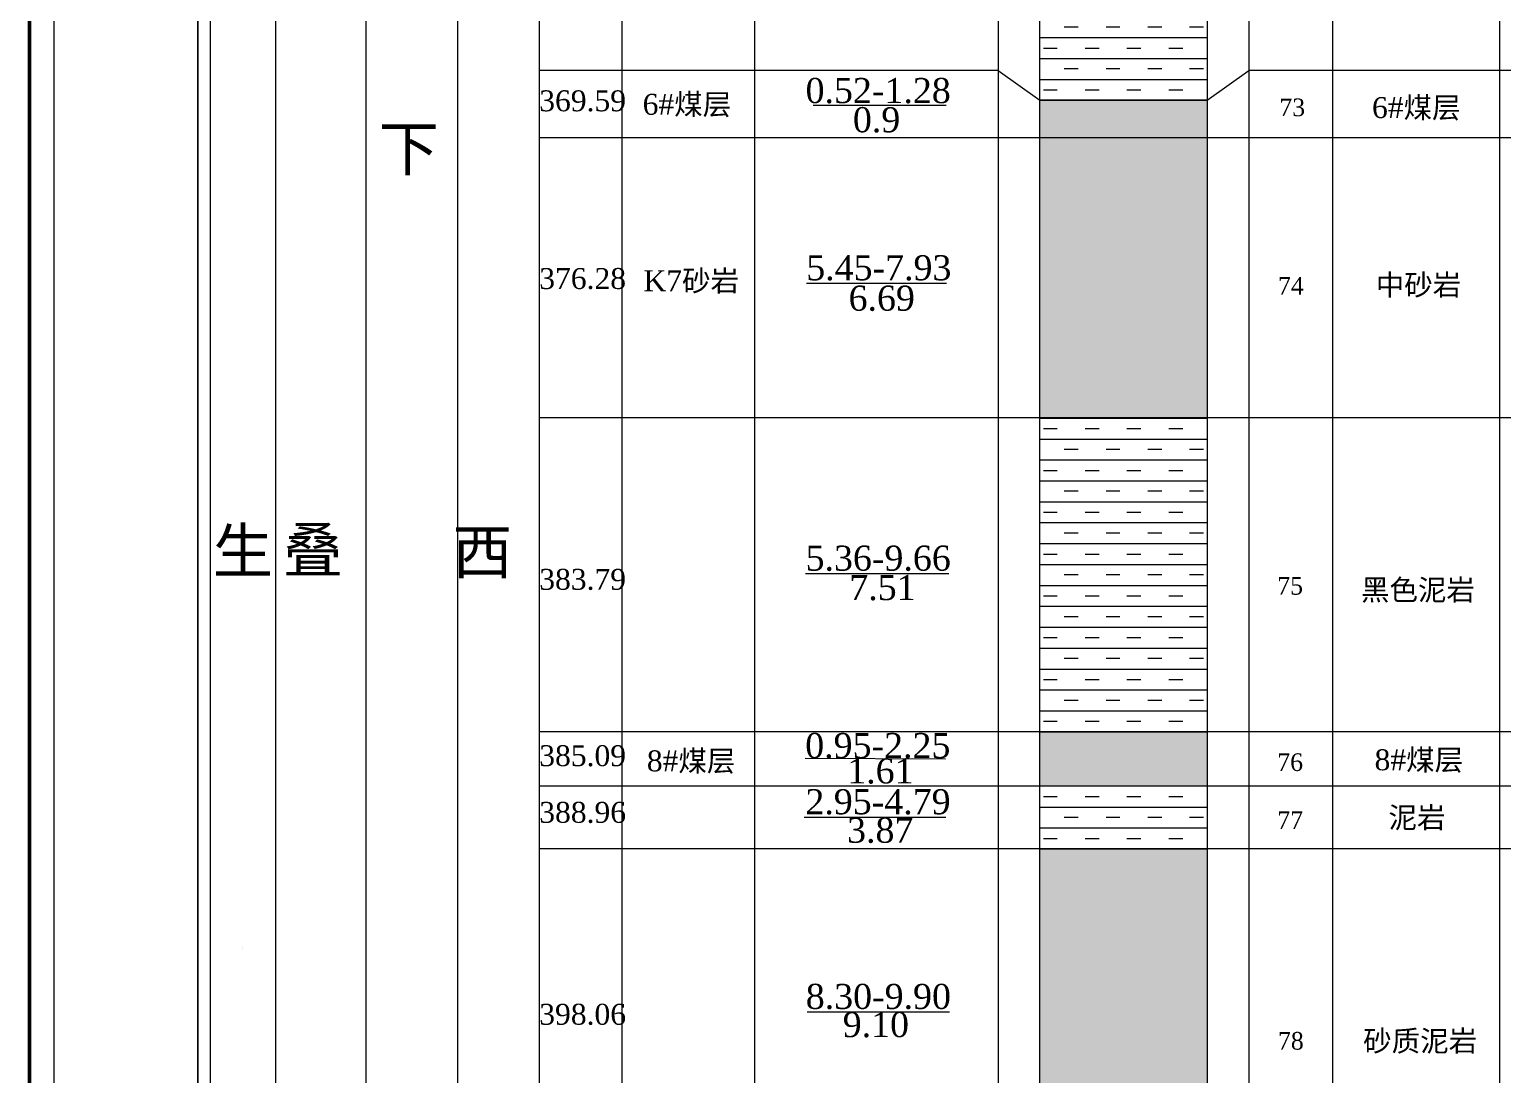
# Model space of a CAD drawing. Header units: inches. Extents: x 19725493 to 19730068, y 4137932 to 4142732.
# Drawn here: x 19725533 to 19725776.2, y 4140196.9 to 4140369.3 of the extents above; entities that cross this region are included whole.
import ezdxf

# ---------------------------------------------------------------- set-up
doc = ezdxf.new("R2010")
doc.units = ezdxf.units.IN
doc.header["$MEASUREMENT"] = 0
doc.layers.get('0').update_dxf_attribs({"lineweight": 0})
doc.layers.add('图形修饰', color=7, linetype='Continuous', lineweight=0)
doc.styles.add('Times New Roman', font='')
doc.styles.add('宋体', font='')
doc.styles.get('Times New Roman').set_extended_font_data('Times New Roman')
doc.styles.get('宋体').set_extended_font_data('宋体')

msp = doc.modelspace()

# ---------------------------------------------------------------- hatches: boundary and pattern name
at = {"lineweight": 0}
h = msp.add_hatch(dxfattribs=at)
h.set_pattern_fill('泥岩_1_1_1', color=256, scale=1150, style=0, pattern_type=2)
h.set_pattern_definition([(180, (19725699.23, 4140355.8747), (-8e-16, -6.9), [2.3, -4.6]), (0, (19725700.38, 4140359.3247), (0, 6.9), [2.3, -4.6]), (0, (19725696.355, 4140357.5997), (0, 6.9), []), (0, (19725696.355, 4140354.1497), (0, 6.9), [])])
h.paths.add_polyline_path([(19725699.8, 4140357.6), (19725727.4, 4140357.6), (19725727.4, 4140427.22), (19725699.8, 4140427.22)], flags=17)
for points in [[(19725699.8, 4140351.39), (19725727.4, 4140351.39), (19725727.4, 4140357.6), (19725699.8, 4140357.6)], [(19725699.8, 4140244.44), (19725727.4, 4140244.44), (19725727.4, 4140253.41), (19725699.8, 4140253.41)]]:
    msp.add_hatch(color=256).paths.add_polyline_path(points, flags=17)
h = msp.add_hatch(dxfattribs=at)
h.set_pattern_fill('中粒砂岩_1_1_1', color=256, scale=1150, style=0, pattern_type=2)
h.set_pattern_definition([(180, (19725702.1585, 4140306.6156), (-8e-16, -6.9), [0.1076, -6.7924]), (180, (19725702.2165, 4140306.6294), (-8e-16, -6.9), [0.2236, -6.6764]), (180, (19725702.2496, 4140306.643), (-8e-16, -6.9), [0.2898, -6.6102]), (180, (19725702.28, 4140306.657), (-8e-16, -6.9), [0.35094, -6.54906]), (180, (19725702.298, 4140306.671), (-8e-16, -6.9), [0.3866, -6.5134]), (180, (19725702.316, 4140306.6846), (-8e-16, -6.9), [0.42224, -6.47776]), (180, (19725702.334, 4140306.6984), (-8e-16, -6.9), [0.4579, -6.4421]), (180, (19725702.35, 4140306.712), (-8e-16, -6.9), [0.4912, -6.4088]), (180, (19725702.361, 4140306.726), (-8e-16, -6.9), [0.5125, -6.3875]), (180, (19725702.372, 4140306.74), (-8e-16, -6.9), [0.5339, -6.3661]), (180, (19725702.3823, 4140306.7536), (-8e-16, -6.9), [0.5553, -6.3447]), (180, (19725702.393, 4140306.7674), (-8e-16, -6.9), [0.5766, -6.3234]), (180, (19725702.404, 4140306.781), (-8e-16, -6.9), [5e-16, -6.9]), (180, (19725702.404, 4140306.781), (-8e-16, -6.9), [0.598, -6.302]), (180, (19725702.4095, 4140306.795), (-8e-16, -6.9), [0.6095, -6.2905]), (180, (19725702.415, 4140306.809), (-8e-16, -6.9), [0.621, -6.279]), (180, (19725702.421, 4140306.8226), (-8e-16, -6.9), [0.6325, -6.2675]), (180, (19725702.427, 4140306.8364), (-8e-16, -6.9), [0.644, -6.256]), (180, (19725702.4325, 4140306.85), (-8e-16, -6.9), [0.6555, -6.2445]), (180, (19725702.438, 4140306.864), (-8e-16, -6.9), [5e-16, -6.9]), (180, (19725702.438, 4140306.864), (-8e-16, -6.9), [0.667, -6.233]), (180, (19725702.44, 4140306.878), (-8e-16, -6.9), [0.6705, -6.2295]), (180, (19725702.442, 4140306.8916), (-8e-16, -6.9), [0.6741, -6.2259]), (180, (19725702.4435, 4140306.9054), (-8e-16, -6.9), [0.6776, -6.2224]), (180, (19725702.445, 4140306.919), (-8e-16, -6.9), [0.68115, -6.21885]), (180, (19725702.447, 4140306.933), (-8e-16, -6.9), [0.6847, -6.2153]), (180, (19725702.449, 4140306.947), (-8e-16, -6.9), [0.6882, -6.2118]), (180, (19725702.449, 4140306.9606), (-8e-16, -6.9), [0.6882, -6.2118]), (180, (19725702.447, 4140306.9744), (-8e-16, -6.9), [0.6847, -6.2153]), (180, (19725702.445, 4140306.988), (-8e-16, -6.9), [0.68115, -6.21885]), (180, (19725702.4435, 4140307.002), (-8e-16, -6.9), [0.6776, -6.2224]), (180, (19725702.442, 4140307.016), (-8e-16, -6.9), [0.6741, -6.2259]), (180, (19725702.44, 4140307.0296), (-8e-16, -6.9), [0.6705, -6.2295]), (180, (19725702.438, 4140307.0434), (-8e-16, -6.9), [0.667, -6.233]), (180, (19725701.771, 4140307.0434), (-8e-16, -6.9), [7e-16, -6.9]), (180, (19725702.4325, 4140307.057), (-8e-16, -6.9), [0.6555, -6.2445]), (180, (19725702.427, 4140307.071), (-8e-16, -6.9), [0.644, -6.256]), (180, (19725702.421, 4140307.085), (-8e-16, -6.9), [0.6325, -6.2675]), (180, (19725702.415, 4140307.0986), (-8e-16, -6.9), [0.621, -6.279]), (180, (19725702.4095, 4140307.1124), (-8e-16, -6.9), [0.6095, -6.2905]), (180, (19725702.404, 4140307.126), (-8e-16, -6.9), [0.598, -6.302]), (180, (19725701.806, 4140307.126), (-8e-16, -6.9), [1e-15, -6.9]), (180, (19725702.393, 4140307.14), (-8e-16, -6.9), [0.5766, -6.3234]), (180, (19725702.3823, 4140307.154), (-8e-16, -6.9), [0.5553, -6.3447]), (180, (19725702.372, 4140307.1676), (-8e-16, -6.9), [0.5339, -6.3661]), (180, (19725702.361, 4140307.1814), (-8e-16, -6.9), [0.5125, -6.3875]), (180, (19725702.35, 4140307.195), (-8e-16, -6.9), [0.4912, -6.4088]), (180, (19725702.334, 4140307.209), (-8e-16, -6.9), [0.4579, -6.4421]), (180, (19725702.316, 4140307.223), (-8e-16, -6.9), [0.42224, -6.47776]), (180, (19725702.298, 4140307.2366), (-8e-16, -6.9), [0.3866, -6.5134]), (180, (19725702.28, 4140307.2504), (-8e-16, -6.9), [0.35094, -6.54906]), (180, (19725702.2496, 4140307.264), (-8e-16, -6.9), [0.2898, -6.6102]), (180, (19725702.2165, 4140307.278), (-8e-16, -6.9), [0.2236, -6.6764]), (180, (19725702.18, 4140307.289), (-8e-16, -6.9), [0.1507, -6.7493]), (180, (19725701.0085, 4140306.6156), (-8e-16, -6.9), [0.1076, -6.7924]), (180, (19725701.0665, 4140306.6294), (-8e-16, -6.9), [0.2236, -6.6764]), (180, (19725701.0996, 4140306.643), (-8e-16, -6.9), [0.2898, -6.6102]), (180, (19725701.13, 4140306.657), (-8e-16, -6.9), [0.35094, -6.54906]), (180, (19725701.148, 4140306.671), (-8e-16, -6.9), [0.3866, -6.5134]), (180, (19725701.166, 4140306.6846), (-8e-16, -6.9), [0.42224, -6.47776]), (180, (19725701.184, 4140306.6984), (-8e-16, -6.9), [0.4579, -6.4421]), (180, (19725701.2, 4140306.712), (-8e-16, -6.9), [0.4912, -6.4088]), (180, (19725701.211, 4140306.726), (-8e-16, -6.9), [0.5125, -6.3875]), (180, (19725701.222, 4140306.74), (-8e-16, -6.9), [0.5339, -6.3661]), (180, (19725701.2323, 4140306.7536), (-8e-16, -6.9), [0.5553, -6.3447]), (180, (19725701.243, 4140306.7674), (-8e-16, -6.9), [0.5766, -6.3234]), (180, (19725701.254, 4140306.781), (-8e-16, -6.9), [5e-16, -6.9]), (180, (19725701.254, 4140306.781), (-8e-16, -6.9), [0.598, -6.302]), (180, (19725701.2595, 4140306.795), (-8e-16, -6.9), [0.6095, -6.2905]), (180, (19725701.265, 4140306.809), (-8e-16, -6.9), [0.621, -6.279]), (180, (19725701.271, 4140306.8226), (-8e-16, -6.9), [0.6325, -6.2675]), (180, (19725701.277, 4140306.8364), (-8e-16, -6.9), [0.644, -6.256]), (180, (19725701.2825, 4140306.85), (-8e-16, -6.9), [0.6555, -6.2445]), (180, (19725701.288, 4140306.864), (-8e-16, -6.9), [2e-16, -6.9]), (180, (19725701.288, 4140306.864), (-8e-16, -6.9), [0.667, -6.233]), (180, (19725701.29, 4140306.878), (-8e-16, -6.9), [0.6705, -6.2295]), (180, (19725701.292, 4140306.8916), (-8e-16, -6.9), [0.6741, -6.2259]), (180, (19725701.2935, 4140306.9054), (-8e-16, -6.9), [0.6776, -6.2224]), (180, (19725701.295, 4140306.919), (-8e-16, -6.9), [0.68115, -6.21885]), (180, (19725701.297, 4140306.933), (-8e-16, -6.9), [0.6847, -6.2153]), (180, (19725701.299, 4140306.947), (-8e-16, -6.9), [0.6882, -6.2118]), (180, (19725701.299, 4140306.9606), (-8e-16, -6.9), [0.6882, -6.2118]), (180, (19725701.297, 4140306.9744), (-8e-16, -6.9), [0.6847, -6.2153]), (180, (19725701.295, 4140306.988), (-8e-16, -6.9), [0.68115, -6.21885]), (180, (19725701.2935, 4140307.002), (-8e-16, -6.9), [0.6776, -6.2224]), (180, (19725701.292, 4140307.016), (-8e-16, -6.9), [0.6741, -6.2259]), (180, (19725701.29, 4140307.0296), (-8e-16, -6.9), [0.6705, -6.2295]), (180, (19725701.288, 4140307.0434), (-8e-16, -6.9), [0.667, -6.233]), (180, (19725700.621, 4140307.0434), (-8e-16, -6.9), [1e-15, -6.9]), (180, (19725701.2825, 4140307.057), (-8e-16, -6.9), [0.6555, -6.2445]), (180, (19725701.277, 4140307.071), (-8e-16, -6.9), [0.644, -6.256]), (180, (19725701.271, 4140307.085), (-8e-16, -6.9), [0.6325, -6.2675]), (180, (19725701.265, 4140307.0986), (-8e-16, -6.9), [0.621, -6.279]), (180, (19725701.2595, 4140307.1124), (-8e-16, -6.9), [0.6095, -6.2905]), (180, (19725701.254, 4140307.126), (-8e-16, -6.9), [0.598, -6.302]), (180, (19725700.656, 4140307.126), (-8e-16, -6.9), [1e-15, -6.9]), (180, (19725701.243, 4140307.14), (-8e-16, -6.9), [0.5766, -6.3234]), (180, (19725701.2323, 4140307.154), (-8e-16, -6.9), [0.5553, -6.3447]), (180, (19725701.222, 4140307.1676), (-8e-16, -6.9), [0.5339, -6.3661]), (180, (19725701.211, 4140307.1814), (-8e-16, -6.9), [0.5125, -6.3875]), (180, (19725701.2, 4140307.195), (-8e-16, -6.9), [0.4912, -6.4088]), (180, (19725701.184, 4140307.209), (-8e-16, -6.9), [0.4579, -6.4421]), (180, (19725701.166, 4140307.223), (-8e-16, -6.9), [0.42224, -6.47776]), (180, (19725701.148, 4140307.2366), (-8e-16, -6.9), [0.3866, -6.5134]), (180, (19725701.13, 4140307.2504), (-8e-16, -6.9), [0.35094, -6.54906]), (180, (19725701.0996, 4140307.264), (-8e-16, -6.9), [0.2898, -6.6102]), (180, (19725701.0665, 4140307.278), (-8e-16, -6.9), [0.2236, -6.6764]), (180, (19725701.03, 4140307.289), (-8e-16, -6.9), [0.1507, -6.7493]), (180, (19725697.5585, 4140303.1656), (-8e-16, -6.9), [0.10764, -6.79236]), (180, (19725697.6165, 4140303.1794), (-8e-16, -6.9), [0.22356, -6.67644]), (180, (19725697.6496, 4140303.193), (-8e-16, -6.9), [0.2898, -6.6102]), (180, (19725697.68, 4140303.207), (-8e-16, -6.9), [0.35094, -6.54906]), (180, (19725697.698, 4140303.221), (-8e-16, -6.9), [0.3866, -6.5134]), (180, (19725697.716, 4140303.2346), (-8e-16, -6.9), [0.42224, -6.47776]), (180, (19725697.734, 4140303.2484), (-8e-16, -6.9), [0.4579, -6.4421]), (180, (19725697.75, 4140303.262), (-8e-16, -6.9), [0.49116, -6.40884]), (180, (19725697.761, 4140303.276), (-8e-16, -6.9), [0.5125, -6.3875]), (180, (19725697.772, 4140303.29), (-8e-16, -6.9), [0.5339, -6.3661]), (180, (19725697.7823, 4140303.3036), (-8e-16, -6.9), [0.5553, -6.3447]), (180, (19725697.793, 4140303.3174), (-8e-16, -6.9), [0.5766, -6.3234]), (180, (19725697.804, 4140303.331), (-8e-16, -6.9), [2e-16, -6.9]), (180, (19725697.804, 4140303.331), (-8e-16, -6.9), [0.598, -6.302]), (180, (19725697.8095, 4140303.345), (-8e-16, -6.9), [0.6095, -6.2905]), (180, (19725697.815, 4140303.359), (-8e-16, -6.9), [0.621, -6.279]), (180, (19725697.821, 4140303.3726), (-8e-16, -6.9), [0.6325, -6.2675]), (180, (19725697.827, 4140303.3864), (-8e-16, -6.9), [0.644, -6.256]), (180, (19725697.8325, 4140303.4), (-8e-16, -6.9), [0.6555, -6.2445]), (180, (19725697.838, 4140303.414), (-8e-16, -6.9), [0, -6.9]), (180, (19725697.838, 4140303.414), (-8e-16, -6.9), [0.667, -6.233]), (180, (19725697.84, 4140303.428), (-8e-16, -6.9), [0.67054, -6.22946]), (180, (19725697.842, 4140303.4416), (-8e-16, -6.9), [0.6741, -6.2259]), (180, (19725697.8435, 4140303.4554), (-8e-16, -6.9), [0.6776, -6.2224]), (180, (19725697.845, 4140303.469), (-8e-16, -6.9), [0.68115, -6.21885]), (180, (19725697.847, 4140303.483), (-8e-16, -6.9), [0.6847, -6.2153]), (180, (19725697.849, 4140303.497), (-8e-16, -6.9), [0.6882, -6.2118]), (180, (19725697.849, 4140303.5106), (-8e-16, -6.9), [0.6882, -6.2118]), (180, (19725697.847, 4140303.5244), (-8e-16, -6.9), [0.6847, -6.2153]), (180, (19725697.845, 4140303.538), (-8e-16, -6.9), [0.68115, -6.21885]), (180, (19725697.8435, 4140303.552), (-8e-16, -6.9), [0.6776, -6.2224]), (180, (19725697.842, 4140303.566), (-8e-16, -6.9), [0.6741, -6.2259]), (180, (19725697.84, 4140303.5796), (-8e-16, -6.9), [0.67054, -6.22946]), (180, (19725697.838, 4140303.5934), (-8e-16, -6.9), [0.667, -6.233]), (180, (19725697.171, 4140303.5934), (-8e-16, -6.9), [5e-16, -6.9]), (180, (19725697.8325, 4140303.607), (-8e-16, -6.9), [0.6555, -6.2445]), (180, (19725697.827, 4140303.621), (-8e-16, -6.9), [0.644, -6.256]), (180, (19725697.821, 4140303.635), (-8e-16, -6.9), [0.6325, -6.2675]), (180, (19725697.815, 4140303.6486), (-8e-16, -6.9), [0.621, -6.279]), (180, (19725697.8095, 4140303.6624), (-8e-16, -6.9), [0.6095, -6.2905]), (180, (19725697.804, 4140303.676), (-8e-16, -6.9), [0.598, -6.302]), (180, (19725697.206, 4140303.676), (-8e-16, -6.9), [1e-15, -6.9]), (180, (19725697.793, 4140303.69), (-8e-16, -6.9), [0.5766, -6.3234]), (180, (19725697.7823, 4140303.704), (-8e-16, -6.9), [0.5553, -6.3447]), (180, (19725697.772, 4140303.7176), (-8e-16, -6.9), [0.5339, -6.3661]), (180, (19725697.761, 4140303.7314), (-8e-16, -6.9), [0.5125, -6.3875]), (180, (19725697.75, 4140303.745), (-8e-16, -6.9), [0.49116, -6.40884]), (180, (19725697.734, 4140303.759), (-8e-16, -6.9), [0.4579, -6.4421]), (180, (19725697.716, 4140303.773), (-8e-16, -6.9), [0.42224, -6.47776]), (180, (19725697.698, 4140303.7866), (-8e-16, -6.9), [0.3866, -6.5134]), (180, (19725697.68, 4140303.8004), (-8e-16, -6.9), [0.35094, -6.54906]), (180, (19725697.6496, 4140303.814), (-8e-16, -6.9), [0.2898, -6.6102]), (180, (19725697.6165, 4140303.828), (-8e-16, -6.9), [0.22356, -6.67644]), (180, (19725697.58, 4140303.839), (-8e-16, -6.9), [0.1507, -6.7493]), (180, (19725698.7085, 4140303.1656), (-8e-16, -6.9), [0.10764, -6.79236]), (180, (19725698.7665, 4140303.1794), (-8e-16, -6.9), [0.22356, -6.67644]), (180, (19725698.7996, 4140303.193), (-8e-16, -6.9), [0.2898, -6.6102]), (180, (19725698.83, 4140303.207), (-8e-16, -6.9), [0.35094, -6.54906]), (180, (19725698.848, 4140303.221), (-8e-16, -6.9), [0.3866, -6.5134]), (180, (19725698.866, 4140303.2346), (-8e-16, -6.9), [0.42224, -6.47776]), (180, (19725698.884, 4140303.2484), (-8e-16, -6.9), [0.4579, -6.4421]), (180, (19725698.9, 4140303.262), (-8e-16, -6.9), [0.49116, -6.40884]), (180, (19725698.911, 4140303.276), (-8e-16, -6.9), [0.5125, -6.3875]), (180, (19725698.922, 4140303.29), (-8e-16, -6.9), [0.5339, -6.3661]), (180, (19725698.9323, 4140303.3036), (-8e-16, -6.9), [0.5553, -6.3447]), (180, (19725698.943, 4140303.3174), (-8e-16, -6.9), [0.5766, -6.3234]), (180, (19725698.954, 4140303.331), (-8e-16, -6.9), [4e-16, -6.9]), (180, (19725698.954, 4140303.331), (-8e-16, -6.9), [0.598, -6.302]), (180, (19725698.9595, 4140303.345), (-8e-16, -6.9), [0.6095, -6.2905]), (180, (19725698.965, 4140303.359), (-8e-16, -6.9), [0.621, -6.279]), (180, (19725698.971, 4140303.3726), (-8e-16, -6.9), [0.6325, -6.2675]), (180, (19725698.977, 4140303.3864), (-8e-16, -6.9), [0.644, -6.256]), (180, (19725698.9825, 4140303.4), (-8e-16, -6.9), [0.6555, -6.2445]), (180, (19725698.988, 4140303.414), (-8e-16, -6.9), [4e-16, -6.9]), (180, (19725698.988, 4140303.414), (-8e-16, -6.9), [0.667, -6.233]), (180, (19725698.99, 4140303.428), (-8e-16, -6.9), [0.67054, -6.22946]), (180, (19725698.992, 4140303.4416), (-8e-16, -6.9), [0.6741, -6.2259]), (180, (19725698.9935, 4140303.4554), (-8e-16, -6.9), [0.6776, -6.2224]), (180, (19725698.995, 4140303.469), (-8e-16, -6.9), [0.68115, -6.21885]), (180, (19725698.997, 4140303.483), (-8e-16, -6.9), [0.6847, -6.2153]), (180, (19725698.999, 4140303.497), (-8e-16, -6.9), [0.6882, -6.2118]), (180, (19725698.999, 4140303.5106), (-8e-16, -6.9), [0.6882, -6.2118]), (180, (19725698.997, 4140303.5244), (-8e-16, -6.9), [0.6847, -6.2153]), (180, (19725698.995, 4140303.538), (-8e-16, -6.9), [0.68115, -6.21885]), (180, (19725698.9935, 4140303.552), (-8e-16, -6.9), [0.6776, -6.2224]), (180, (19725698.992, 4140303.566), (-8e-16, -6.9), [0.6741, -6.2259]), (180, (19725698.99, 4140303.5796), (-8e-16, -6.9), [0.67054, -6.22946]), (180, (19725698.988, 4140303.5934), (-8e-16, -6.9), [0.667, -6.233]), (180, (19725698.321, 4140303.5934), (-8e-16, -6.9), [7e-16, -6.9]), (180, (19725698.9825, 4140303.607), (-8e-16, -6.9), [0.6555, -6.2445]), (180, (19725698.977, 4140303.621), (-8e-16, -6.9), [0.644, -6.256]), (180, (19725698.971, 4140303.635), (-8e-16, -6.9), [0.6325, -6.2675]), (180, (19725698.965, 4140303.6486), (-8e-16, -6.9), [0.621, -6.279]), (180, (19725698.9595, 4140303.6624), (-8e-16, -6.9), [0.6095, -6.2905]), (180, (19725698.954, 4140303.676), (-8e-16, -6.9), [0.598, -6.302]), (180, (19725698.356, 4140303.676), (-8e-16, -6.9), [1e-15, -6.9]), (180, (19725698.943, 4140303.69), (-8e-16, -6.9), [0.5766, -6.3234]), (180, (19725698.9323, 4140303.704), (-8e-16, -6.9), [0.5553, -6.3447]), (180, (19725698.922, 4140303.7176), (-8e-16, -6.9), [0.5339, -6.3661]), (180, (19725698.911, 4140303.7314), (-8e-16, -6.9), [0.5125, -6.3875]), (180, (19725698.9, 4140303.745), (-8e-16, -6.9), [0.49116, -6.40884]), (180, (19725698.884, 4140303.759), (-8e-16, -6.9), [0.4579, -6.4421]), (180, (19725698.866, 4140303.773), (-8e-16, -6.9), [0.42224, -6.47776]), (180, (19725698.848, 4140303.7866), (-8e-16, -6.9), [0.3866, -6.5134]), (180, (19725698.83, 4140303.8004), (-8e-16, -6.9), [0.35094, -6.54906]), (180, (19725698.7996, 4140303.814), (-8e-16, -6.9), [0.2898, -6.6102]), (180, (19725698.7665, 4140303.828), (-8e-16, -6.9), [0.22356, -6.67644]), (180, (19725698.73, 4140303.839), (-8e-16, -6.9), [0.1507, -6.7493])])
h.paths.add_polyline_path([(19725699.8, 4140305.23), (19725727.4, 4140305.23), (19725727.4, 4140351.39), (19725699.8, 4140351.39)], flags=17)
h = msp.add_hatch(dxfattribs=at)
h.set_pattern_fill('泥岩_1_1_1', color=256, scale=1150, style=0, pattern_type=2)
h.set_pattern_definition([(180, (19725699.23, 4140251.6847), (-8e-16, -6.9), [2.3, -4.6]), (0, (19725700.38, 4140255.1347), (0, 6.9), [2.3, -4.6]), (0, (19725696.355, 4140253.4097), (0, 6.9), []), (0, (19725696.355, 4140249.9597), (0, 6.9), [])])
h.paths.add_polyline_path([(19725699.8, 4140253.41), (19725727.4, 4140253.41), (19725727.4, 4140305.23), (19725699.8, 4140305.23)], flags=17)
h = msp.add_hatch(dxfattribs=at)
h.set_pattern_fill('泥岩_1_1_1', color=256, scale=1150, style=0, pattern_type=2)
h.set_pattern_definition([(180, (19725699.23, 4140232.3647), (-8e-16, -6.9), [2.3, -4.6]), (0, (19725700.38, 4140235.8147), (0, 6.9), [2.3, -4.6]), (0, (19725696.355, 4140234.0897), (0, 6.9), []), (0, (19725696.355, 4140230.6397), (0, 6.9), [])])
h.paths.add_polyline_path([(19725699.8, 4140234.09), (19725727.4, 4140234.09), (19725727.4, 4140244.44), (19725699.8, 4140244.44)], flags=17)
h = msp.add_hatch(dxfattribs=at)
h.set_pattern_fill('砂质泥岩_1_1_1', color=256, scale=1150, style=0, pattern_type=2)
h.set_pattern_definition([(180, (19725699.23, 4140169.5747), (-8e-16, -6.9), [2.3, -4.6]), (0, (19725700.38, 4140173.0247), (0, 6.9), [2.3, -4.6]), (0, (19725696.355, 4140171.2997), (0, 6.9), []), (0, (19725696.355, 4140167.8497), (0, 6.9), []), (180, (19725698.0906, 4140172.94), (-8e-16, -6.9), [0.02185, -6.87815]), (180, (19725698.106, 4140172.9436), (-8e-16, -6.9), [0.0528, -6.8472]), (180, (19725698.115, 4140172.947), (-8e-16, -6.9), [0.07105, -6.82895]), (180, (19725698.123, 4140172.9505), (-8e-16, -6.9), [0.08774, -6.81226]), (180, (19725698.1276, 4140172.954), (-8e-16, -6.9), [0.09665, -6.80335]), (180, (19725698.132, 4140172.9574), (-8e-16, -6.9), [0.10556, -6.79444]), (180, (19725698.137, 4140172.961), (-8e-16, -6.9), [0.1145, -6.7855]), (180, (19725698.141, 4140172.964), (-8e-16, -6.9), [0.1228, -6.7772]), (180, (19725698.144, 4140172.968), (-8e-16, -6.9), [0.12814, -6.77186]), (180, (19725698.1466, 4140172.971), (-8e-16, -6.9), [0.1335, -6.7665]), (180, (19725698.1494, 4140172.9746), (-8e-16, -6.9), [0.13883, -6.76117]), (180, (19725698.152, 4140172.978), (-8e-16, -6.9), [0.1442, -6.7558]), (180, (19725698.155, 4140172.9815), (-8e-16, -6.9), [0.1493, -6.7507]), (180, (19725698.156, 4140172.985), (-8e-16, -6.9), [0.1521, -6.7479]), (180, (19725698.157, 4140172.9884), (-8e-16, -6.9), [0.1547, -6.7453]), (180, (19725698.1585, 4140172.992), (-8e-16, -6.9), [0.1573, -6.7427]), (180, (19725698.16, 4140172.995), (-8e-16, -6.9), [0.15994, -6.74006]), (180, (19725698.161, 4140172.999), (-8e-16, -6.9), [0.16255, -6.73745]), (180, (19725698.162, 4140173.002), (-8e-16, -6.9), [0.16516, -6.73484]), (180, (19725698.163, 4140173.006), (-8e-16, -6.9), [0.1665, -6.7335]), (180, (19725698.1635, 4140173.009), (-8e-16, -6.9), [0.1676, -6.7324]), (180, (19725698.164, 4140173.0126), (-8e-16, -6.9), [0.1687, -6.7313]), (180, (19725698.1646, 4140173.016), (-8e-16, -6.9), [0.1698, -6.7302]), (180, (19725698.165, 4140173.0195), (-8e-16, -6.9), [0.17087, -6.72913]), (180, (19725698.166, 4140173.023), (-8e-16, -6.9), [0.17196, -6.72804]), (180, (19725698.166, 4140173.0264), (-8e-16, -6.9), [0.17196, -6.72804]), (180, (19725698.165, 4140173.03), (-8e-16, -6.9), [0.17087, -6.72913]), (180, (19725698.1646, 4140173.033), (-8e-16, -6.9), [0.1698, -6.7302]), (180, (19725698.164, 4140173.037), (-8e-16, -6.9), [0.1687, -6.7313]), (180, (19725698.1635, 4140173.04), (-8e-16, -6.9), [0.1676, -6.7324]), (180, (19725698.163, 4140173.0436), (-8e-16, -6.9), [0.1665, -6.7335]), (180, (19725698.162, 4140173.047), (-8e-16, -6.9), [0.16516, -6.73484]), (180, (19725698.161, 4140173.0505), (-8e-16, -6.9), [0.16255, -6.73745]), (180, (19725698.1596, 4140173.054), (-8e-16, -6.9), [0.15994, -6.74006]), (180, (19725698.158, 4140173.0574), (-8e-16, -6.9), [0.1573, -6.7427]), (180, (19725698.157, 4140173.061), (-8e-16, -6.9), [0.1547, -6.7453]), (180, (19725698.1556, 4140173.064), (-8e-16, -6.9), [0.1521, -6.7479]), (180, (19725698.154, 4140173.068), (-8e-16, -6.9), [0.1493, -6.7507]), (180, (19725698.1514, 4140173.071), (-8e-16, -6.9), [0.1442, -6.7558]), (180, (19725698.149, 4140173.075), (-8e-16, -6.9), [0.13883, -6.76117]), (180, (19725698.146, 4140173.078), (-8e-16, -6.9), [0.1335, -6.7665]), (180, (19725698.144, 4140173.0816), (-8e-16, -6.9), [0.12814, -6.77186]), (180, (19725698.141, 4140173.085), (-8e-16, -6.9), [0.1228, -6.7772]), (180, (19725698.137, 4140173.0885), (-8e-16, -6.9), [0.1145, -6.7855]), (180, (19725698.133, 4140173.092), (-8e-16, -6.9), [0.10556, -6.79444]), (180, (19725698.1284, 4140173.0954), (-8e-16, -6.9), [0.09665, -6.80335]), (180, (19725698.124, 4140173.099), (-8e-16, -6.9), [0.08774, -6.81226]), (180, (19725698.1156, 4140173.102), (-8e-16, -6.9), [0.07105, -6.82895]), (180, (19725698.106, 4140173.106), (-8e-16, -6.9), [0.0528, -6.8472]), (180, (19725698.095, 4140173.1085), (-8e-16, -6.9), [0.0306, -6.8694]), (180, (19725701.5406, 4140169.49), (-8e-16, -6.9), [0.02185, -6.87815]), (180, (19725701.556, 4140169.4936), (-8e-16, -6.9), [0.0528, -6.8472]), (180, (19725701.565, 4140169.497), (-8e-16, -6.9), [0.07105, -6.82895]), (180, (19725701.573, 4140169.5005), (-8e-16, -6.9), [0.08774, -6.81226]), (180, (19725701.5776, 4140169.504), (-8e-16, -6.9), [0.09665, -6.80335]), (180, (19725701.582, 4140169.5074), (-8e-16, -6.9), [0.10556, -6.79444]), (180, (19725701.587, 4140169.511), (-8e-16, -6.9), [0.1145, -6.7855]), (180, (19725701.591, 4140169.514), (-8e-16, -6.9), [0.1228, -6.7772]), (180, (19725701.594, 4140169.518), (-8e-16, -6.9), [0.12814, -6.77186]), (180, (19725701.5966, 4140169.521), (-8e-16, -6.9), [0.1335, -6.7665]), (180, (19725701.5994, 4140169.5246), (-8e-16, -6.9), [0.13883, -6.76117]), (180, (19725701.602, 4140169.528), (-8e-16, -6.9), [0.1442, -6.7558]), (180, (19725701.605, 4140169.5315), (-8e-16, -6.9), [0.1493, -6.7507]), (180, (19725701.606, 4140169.535), (-8e-16, -6.9), [0.1521, -6.7479]), (180, (19725701.607, 4140169.5384), (-8e-16, -6.9), [0.1547, -6.7453]), (180, (19725701.6085, 4140169.542), (-8e-16, -6.9), [0.1573, -6.7427]), (180, (19725701.61, 4140169.545), (-8e-16, -6.9), [0.15994, -6.74006]), (180, (19725701.611, 4140169.549), (-8e-16, -6.9), [0.16255, -6.73745]), (180, (19725701.612, 4140169.552), (-8e-16, -6.9), [0.16516, -6.73484]), (180, (19725701.613, 4140169.556), (-8e-16, -6.9), [0.1665, -6.7335]), (180, (19725701.6135, 4140169.559), (-8e-16, -6.9), [0.1676, -6.7324]), (180, (19725701.614, 4140169.5626), (-8e-16, -6.9), [0.1687, -6.7313]), (180, (19725701.6146, 4140169.566), (-8e-16, -6.9), [0.1698, -6.7302]), (180, (19725701.615, 4140169.5695), (-8e-16, -6.9), [0.17087, -6.72913]), (180, (19725701.616, 4140169.573), (-8e-16, -6.9), [0.17196, -6.72804]), (180, (19725701.616, 4140169.5764), (-8e-16, -6.9), [0.17196, -6.72804]), (180, (19725701.615, 4140169.58), (-8e-16, -6.9), [0.17087, -6.72913]), (180, (19725701.6146, 4140169.583), (-8e-16, -6.9), [0.1698, -6.7302]), (180, (19725701.614, 4140169.587), (-8e-16, -6.9), [0.1687, -6.7313]), (180, (19725701.6135, 4140169.59), (-8e-16, -6.9), [0.1676, -6.7324]), (180, (19725701.613, 4140169.5936), (-8e-16, -6.9), [0.1665, -6.7335]), (180, (19725701.612, 4140169.597), (-8e-16, -6.9), [0.16516, -6.73484]), (180, (19725701.611, 4140169.6005), (-8e-16, -6.9), [0.16255, -6.73745]), (180, (19725701.6096, 4140169.604), (-8e-16, -6.9), [0.15994, -6.74006]), (180, (19725701.608, 4140169.6074), (-8e-16, -6.9), [0.1573, -6.7427]), (180, (19725701.607, 4140169.611), (-8e-16, -6.9), [0.1547, -6.7453]), (180, (19725701.6056, 4140169.614), (-8e-16, -6.9), [0.1521, -6.7479]), (180, (19725701.604, 4140169.618), (-8e-16, -6.9), [0.1493, -6.7507]), (180, (19725701.6014, 4140169.621), (-8e-16, -6.9), [0.1442, -6.7558]), (180, (19725701.599, 4140169.625), (-8e-16, -6.9), [0.13883, -6.76117]), (180, (19725701.596, 4140169.628), (-8e-16, -6.9), [0.1335, -6.7665]), (180, (19725701.594, 4140169.6316), (-8e-16, -6.9), [0.12814, -6.77186]), (180, (19725701.591, 4140169.635), (-8e-16, -6.9), [0.1228, -6.7772]), (180, (19725701.587, 4140169.6385), (-8e-16, -6.9), [0.1145, -6.7855]), (180, (19725701.583, 4140169.642), (-8e-16, -6.9), [0.10556, -6.79444]), (180, (19725701.5784, 4140169.6454), (-8e-16, -6.9), [0.09665, -6.80335]), (180, (19725701.574, 4140169.649), (-8e-16, -6.9), [0.08774, -6.81226]), (180, (19725701.5656, 4140169.652), (-8e-16, -6.9), [0.07105, -6.82895]), (180, (19725701.556, 4140169.656), (-8e-16, -6.9), [0.0528, -6.8472]), (180, (19725701.545, 4140169.6585), (-8e-16, -6.9), [0.0306, -6.8694])])
h.paths.add_polyline_path([(19725727.4, 4140171.3), (19725727.4, 4140234.09), (19725699.8, 4140234.09), (19725699.8, 4140171.3)], flags=17)

# ---------------------------------------------------------------- linework, layer by layer
at = {"color": 7}
for p, q in [((19725692.9, 4140362.54), (19725617.16, 4140362.54)), ((19725975.8, 4140362.54), (19725734.3, 4140362.54)), ((19725727.4, 4140357.6), (19725699.8, 4140357.6)), ((19725975.8, 4140351.39), (19725617.16, 4140351.39)), ((19725975.8, 4140305.23), (19725617.16, 4140305.23)), ((19725975.8, 4140253.41), (19725617.16, 4140253.41)), ((19725975.8, 4140244.44), (19725617.16, 4140244.44)), ((19725975.8, 4140244.44), (19725617.16, 4140244.44)), ((19725975.8, 4140234.09), (19725617.16, 4140234.09))]:
    msp.add_line(p, q, dxfattribs=at)
for p, q in [((19725692.9, 4140362.54), (19725699.8, 4140357.6)), ((19725727.4, 4140357.6), (19725734.3, 4140362.54))]:
    msp.add_line(p, q)
at = {"linetype": 'Continuous', "flags": 128}
msp.add_lwpolyline([(19725560.81, 4140763.05), (19725975.8, 4140763.05), (19725975.8, 4140056.83), (19725560.81, 4140056.83), (19725560.81, 4140763.05)], dxfattribs=at)
at = {"flags": 128}
msp.add_lwpolyline([(19725562.9, 4140056.72), (19725562.9, 4140690.58), (19725975.8, 4140690.58), (19725975.8, 4139904.02)], dxfattribs=at)
at = {"color": 7, "linetype": 'Continuous', "lineweight": 0, "flags": 128}
for points in [[(19725573.62, 4140690.58), (19725573.62, 4140056.72)], [(19725588.51, 4140690.58), (19725588.51, 4140056.72)], [(19725603.65, 4140690.58), (19725603.65, 4140056.72)], [(19725617.16, 4140690.58), (19725617.16, 4140056.72)], [(19725630.8, 4140690.58), (19725630.8, 4140056.72)], [(19725652.68, 4140690.58), (19725652.68, 4140056.72)], [(19725692.9, 4140690.58), (19725692.9, 4140056.72)], [(19725699.8, 4140056.72), (19725699.8, 4140690.58)], [(19725727.4, 4140690.58), (19725727.4, 4140056.72)], [(19725734.3, 4140690.58), (19725734.3, 4140056.72)], [(19725748.1, 4140690.58), (19725748.1, 4140056.72)], [(19725775.7, 4140690.58), (19725775.7, 4140056.72)], [(19725662.37, 4140356.81), (19725684.34, 4140356.81)], [(19725661.29, 4140327.42), (19725684.39, 4140327.42)], [(19725661.12, 4140279.5), (19725684.79, 4140279.5)], [(19725661.07, 4140249.07), (19725684.25, 4140248.95)], [(19725660.92, 4140239.31), (19725684.28, 4140239.31)], [(19725661.37, 4140207.19), (19725684.91, 4140207.19)]]:
    msp.add_lwpolyline(points, dxfattribs=at)
at = {"layer": '图形修饰', "lineweight": 5}
for p, q in [((19725560.81, 4142500), (19725560.81, 4138000)), ((19725568.18, 4140217.76), (19725568.18, 4140217.76)), ((19725568.18, 4140217.52), (19725568.18, 4140217.52))]:
    msp.add_line(p, q, dxfattribs=at)
at = {"layer": '图形修饰', "color": 7, "lineweight": 50, "flags": 128}
msp.add_lwpolyline([(19730028, 4137972), (19730028, 4142528), (19725533, 4142528), (19725533, 4137972), (19725533, 4137972), (19730028, 4137972)], dxfattribs=at)
at = {"layer": '图形修饰', "color": 7, "lineweight": 20, "flags": 128}
msp.add_lwpolyline([(19730024, 4137976), (19730024, 4142524), (19730024, 4142524), (19725537, 4142524), (19725537, 4137976), (19730024, 4137976)], dxfattribs=at)

# ---------------------------------------------------------------- texts
at = {"color": 7, "style": 'Times New Roman'}
for s, height, p in [('0.52-1.28', 4.14, (19725661.13, 4140357.15)), ('369.59', 3.45, (19725617.16, 4140355.8)), ('6#煤层', 3.45, (19725634.23, 4140355.22)), ('0.9', 4.14, (19725668.94, 4140352.33)), ('6#煤层', 3.45, (19725754.64, 4140354.68)), ('5.45-7.93', 4.14, (19725661.24, 4140327.91)), ('376.28', 3.45, (19725617.16, 4140326.47)), ('K7砂岩', 3.45, (19725634.37, 4140326.1)), ('中砂岩', 3.45, (19725755.26, 4140325.42)), ('6.69', 4.14, (19725668.23, 4140322.89)), ('5.36-9.66', 4.14, (19725661.13, 4140279.99)), ('383.79', 3.45, (19725617.16, 4140276.84)), ('7.51', 4.14, (19725668.35, 4140275.14)), ('黑色泥岩', 3.45, (19725752.81, 4140275.1)), ('0.95-2.25', 4.14, (19725661.07, 4140249.07)), ('385.09', 3.45, (19725617.16, 4140247.74)), ('8#煤层', 3.45, (19725634.92, 4140246.88)), ('8#煤层', 3.45, (19725755.06, 4140247.06)), ('1.61', 4.14, (19725668.01, 4140244.88)), ('2.95-4.79', 4.14, (19725661.1, 4140239.8)), ('388.96', 3.45, (19725617.16, 4140238.39)), ('泥岩', 3.45, (19725757.35, 4140237.53)), ('3.87', 4.14, (19725667.98, 4140235.1)), ('8.30-9.90', 4.14, (19725661.16, 4140207.67)), ('398.06', 3.45, (19725617.16, 4140205.07)), ('9.10', 4.14, (19725667.26, 4140203.03)), ('砂质泥岩', 3.45, (19725753.18, 4140200.67))]:
    msp.add_text(s, height=height, dxfattribs=at).set_placement(p)
at = {"color": 7, "style": 'Times New Roman', "width": 0.966}
for s, p in [('73', (19725739.35, 4140354.99)), ('74', (19725739.12, 4140325.55)), ('75', (19725739, 4140276.03)), ('76', (19725739, 4140246.94)), ('77', (19725739, 4140237.35)), ('78', (19725739.12, 4140200.96))]:
    msp.add_text(s, height=2.91, dxfattribs=at).set_placement(p)
at = {"color": 7, "style": '宋体'}
for s, p in [('下', (19725590.65, 4140346.01)), ('生', (19725563.27, 4140279.62)), ('叠', (19725574.83, 4140279.79)), ('西', (19725602.81, 4140279.47))]:
    msp.add_text(s, height=7.28, rotation=359.9996, dxfattribs=at).set_placement(p)

doc.saveas('drawing.dxf')
